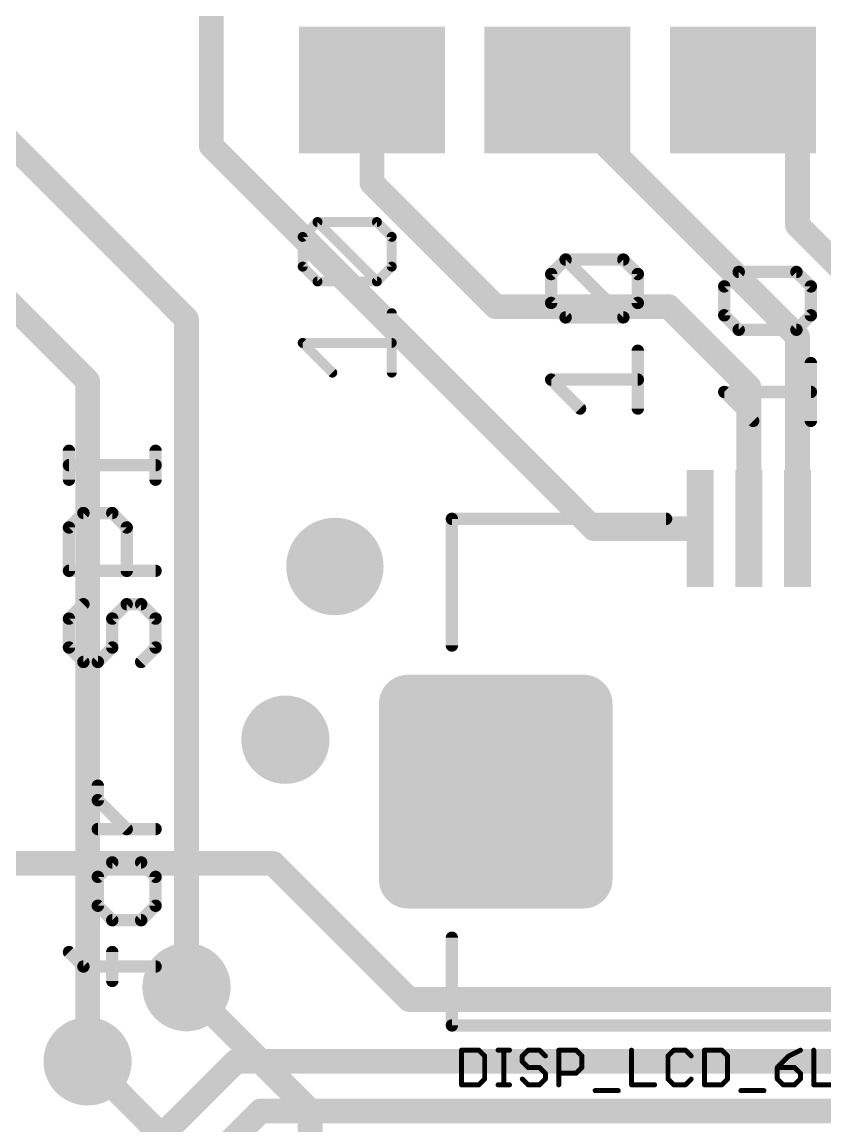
# Model space of a CAD drawing. Extents: x -42 to 37, y -47 to 54.
# Drawn here: x -19.22 to -10.97, y -13.62 to -2.29 of the extents above; entities that cross this region are included whole.
import ezdxf

# ---------------------------------------------------------------- set-up
doc = ezdxf.new("R2010")
doc.units = 0
for name, color, linetype in [('1', 12, 'CONTINUOUS'), ('16', 132, 'CONTINUOUS'), ('18', 110, 'CONTINUOUS'), ('21', 40, 'CONTINUOUS'), ('27', 253, 'CONTINUOUS')]:
    doc.layers.add(name, color=color, linetype=linetype)

# ---------------------------------------------------------------- blocks, each defined once
blk = doc.blocks.new('RECT')
blk.add_solid([(-0.5, -0.5), (0.5, -0.5), (-0.5, 0.5), (0.5, 0.5)])
blk = doc.blocks.new('PIE')
at = {"const_width": 0.5}
blk.add_lwpolyline([(0, -0.25, 1), (0, 0.25, 1), (0, -0.25)], format="xyb", dxfattribs=at)
blk = doc.blocks.new('RECT384000X384000R25')
at = {"const_width": 0.3}
blk.add_lwpolyline([(1.05, -0.9), (1.05, 0.9, 0.4142), (0.9, 1.05), (-0.9, 1.05, 0.4142), (-1.05, 0.9), (-1.05, -0.9, 0.4142), (-0.9, -1.05), (0.9, -1.05, 0.4142)], format="xyb", close=True, dxfattribs=at)
blk.add_solid([(-0.9254, -0.9254), (0.9254, -0.9254), (-0.9254, 0.9254), (0.9254, 0.9254)])
blk = doc.blocks.new('ROUNDV')
at = {"const_width": 0.5}
blk.add_lwpolyline([(0, -0.25, 1), (0, 0.25, 1), (0, -0.25)], format="xyb", dxfattribs=at)

msp = doc.modelspace()

# ---------------------------------------------------------------- linework, layer by layer
at = {"layer": '1', "const_width": 0.254}
for points in [[(-17.272, -3.556), (-17.272, -0.211)], [(-21.336, -1.524), (-17.526, -5.334)], [(-15.621, -3.937), (-15.621, -2.982)], [(-13.462, -3.236), (-13.716, -2.982)], [(-11.25, -3.543), (-11.811, -2.982)], [(-21.336, -3.175), (-18.542, -5.969)], [(-13.462, -3.302), (-13.462, -3.236)], [(-11.25, -5.514), (-13.462, -3.302)], [(-17.272, -3.556), (-13.343, -7.485)], [(-11.25, -3.543), (-11.25, -4.371)], [(-14.351, -5.207), (-15.621, -3.937)], [(-11.25, -4.371), (-10.75, -4.871)], [(-12.573, -5.207), (-14.351, -5.207)], [(-11.75, -6.03), (-12.573, -5.207)], [(-17.526, -5.334), (-17.526, -12.192)], [(-11.25, -5.514), (-11.25, -7.485)], [(-18.542, -5.969), (-18.542, -12.954)], [(-11.75, -7.485), (-11.75, -6.03)], [(-13.343, -7.485), (-12.25, -7.485)], [(-20.32, -16.256), (-17.018, -12.954)], [(-17.018, -12.954), (-10.512, -12.954)], [(-16.764, -13.462), (-19.939, -16.637)], [(-9.758, -13.462), (-16.764, -13.462)]]:
    msp.add_lwpolyline(points, dxfattribs=at)
at = {"layer": '1', "const_width": 0.127}
for points in [[(-15.5575, -2.982, 1), (-15.6845, -2.982)], [(-13.6711, -2.9371, 1), (-13.7609, -3.0269)], [(-11.7661, -2.9371, 1), (-11.8559, -3.0269)], [(-13.3985, -3.236, 1), (-13.5255, -3.236)], [(-13.5069, -3.2809, 1), (-13.4171, -3.1911)], [(-13.4171, -3.2571, 1), (-13.5069, -3.3469)], [(-13.5255, -3.302, 1), (-13.3985, -3.302)], [(-17.2271, -3.5111, 1), (-17.3169, -3.6009)], [(-17.3355, -3.556, 1), (-17.2085, -3.556)], [(-11.1865, -3.543, 1), (-11.3135, -3.543)], [(-11.2949, -3.5879, 1), (-11.2051, -3.4981)], [(-15.5761, -3.8921, 1), (-15.6659, -3.9819)], [(-15.6845, -3.937, 1), (-15.5575, -3.937)], [(-11.2051, -4.3261, 1), (-11.2949, -4.4159)], [(-11.3135, -4.371, 1), (-11.1865, -4.371)], [(-14.351, -5.1435, 1), (-14.351, -5.2705)], [(-14.3959, -5.2519, 1), (-14.3061, -5.1621)], [(-12.5281, -5.1621, 1), (-12.6179, -5.2519)], [(-12.573, -5.2705, 1), (-12.573, -5.1435)], [(-17.4625, -5.334, 1), (-17.5895, -5.334)], [(-17.5709, -5.3789, 1), (-17.4811, -5.2891)], [(-11.1865, -5.514, 1), (-11.3135, -5.514)], [(-11.2949, -5.5589, 1), (-11.2051, -5.4691)], [(-18.4785, -5.969, 1), (-18.6055, -5.969)], [(-18.5869, -6.0139, 1), (-18.4971, -5.9241)], [(-11.6865, -6.03, 1), (-11.8135, -6.03)], [(-11.7949, -6.0749, 1), (-11.7051, -5.9851)], [(-13.343, -7.4215, 1), (-13.343, -7.5485)], [(-12.25, -7.5485, 1), (-12.25, -7.4215)], [(-13.3879, -7.5299, 1), (-13.2981, -7.4401)], [(-11.8135, -7.485, 1), (-11.6865, -7.485)], [(-11.3135, -7.485, 1), (-11.1865, -7.485)], [(-17.5895, -12.192, 1), (-17.4625, -12.192)], [(-18.6055, -12.954, 1), (-18.4785, -12.954)], [(-17.018, -12.8905, 1), (-17.018, -13.0175)], [(-16.9731, -12.9989, 1), (-17.0629, -12.9091)], [(-16.764, -13.3985, 1), (-16.764, -13.5255)], [(-16.7191, -13.5069, 1), (-16.8089, -13.4171)]]:
    msp.add_lwpolyline(points, format="xyb", dxfattribs=at)
at = {"layer": '16', "const_width": 0.254}
for points in [[(-19.431, -10.922), (-16.637, -10.922)], [(-16.637, -10.922), (-15.24, -12.319)], [(-17.526, -12.192), (-16.256, -13.462)], [(-15.24, -12.319), (10.414, -12.319)], [(-18.542, -12.954), (-17.526, -13.97)], [(-16.256, -13.462), (-16.256, -14.986)]]:
    msp.add_lwpolyline(points, dxfattribs=at)
at = {"layer": '16', "const_width": 0.127}
for points in [[(-16.5921, -10.8771, 1), (-16.6819, -10.9669)], [(-16.637, -10.9855, 1), (-16.637, -10.8585)], [(-17.4811, -12.1471, 1), (-17.5709, -12.2369)], [(-15.24, -12.2555, 1), (-15.24, -12.3825)], [(-15.2849, -12.3639, 1), (-15.1951, -12.2741)], [(-18.4971, -12.9091, 1), (-18.5869, -12.9989)], [(-16.1925, -13.462, 1), (-16.3195, -13.462)], [(-16.3009, -13.5069, 1), (-16.2111, -13.4171)]]:
    msp.add_lwpolyline(points, format="xyb", dxfattribs=at)
at = {"layer": '21', "const_width": 0.127}
for points in [[(-18.7333, -6.9832), (-18.7333, -6.6866)], [(-17.8435, -6.9832), (-17.8435, -6.6866)], [(-17.8435, -6.8349), (-18.7333, -6.8349)], [(-18.7333, -7.4738), (-18.585, -7.3255)], [(-18.585, -7.3255), (-18.2884, -7.3255)], [(-18.2884, -7.3255), (-18.1401, -7.4738)], [(-12.6, -7.385), (-14.8, -7.385)], [(-14.8, -7.385), (-14.8, -8.685)], [(-18.7333, -7.9187), (-18.7333, -7.4738)], [(-18.1401, -7.4738), (-18.1401, -7.9187)], [(-17.8435, -7.9187), (-18.7333, -7.9187)], [(-18.585, -8.261), (-18.7333, -8.4093)], [(-18.2884, -8.4093), (-18.1401, -8.261)], [(-18.1401, -8.261), (-17.9918, -8.261)], [(-17.9918, -8.261), (-17.8435, -8.4093)], [(-18.7333, -8.4093), (-18.7333, -8.7059)], [(-18.2884, -8.7059), (-18.2884, -8.4093)], [(-17.8435, -8.4093), (-17.8435, -8.7059)], [(-18.7333, -8.7059), (-18.585, -8.8542)], [(-18.4367, -8.8542), (-18.2884, -8.7059)], [(-17.8435, -8.7059), (-17.9918, -8.8542)], [(-18.585, -8.8542), (-18.4367, -8.8542)], [(-18.4367, -10.2727), (-18.4367, -10.1244)], [(-18.1401, -10.5693), (-18.4367, -10.2727)], [(-17.8435, -10.5693), (-18.4367, -10.5693)], [(-18.2884, -10.9116), (-18.4367, -11.0599)], [(-17.9918, -10.9116), (-18.2884, -10.9116)], [(-17.8435, -11.0599), (-17.9918, -10.9116)], [(-18.4367, -11.0599), (-18.4367, -11.3565)], [(-17.8435, -11.3565), (-17.8435, -11.0599)], [(-18.4367, -11.3565), (-18.2884, -11.5048)], [(-17.9918, -11.5048), (-17.8435, -11.3565)], [(-18.2884, -11.5048), (-17.9918, -11.5048)], [(-14.8, -11.685), (-14.8, -12.585)], [(-18.585, -11.9802), (-18.7333, -11.8319)], [(-18.2884, -12.1285), (-18.2884, -11.8319)], [(-17.8435, -11.9802), (-18.585, -11.9802)], [(-14.8, -12.585), (14.8, -12.585)]]:
    msp.add_lwpolyline(points, dxfattribs=at)
at = {"layer": '21', "const_width": 0.0635}
for points in [[(-18.7015, -6.6866, 1), (-18.765, -6.6866)], [(-17.8118, -6.6866, 1), (-17.8753, -6.6866)], [(-18.7333, -6.8031, 1), (-18.7333, -6.8666)], [(-17.8435, -6.8666, 1), (-17.8435, -6.8031)], [(-18.765, -6.9832, 1), (-18.7015, -6.9832)], [(-17.8753, -6.9832, 1), (-17.8118, -6.9832)], [(-18.585, -7.2937, 1), (-18.585, -7.3572)], [(-18.5625, -7.3479, 1), (-18.6074, -7.303)], [(-18.2659, -7.303, 1), (-18.3108, -7.3479)], [(-18.2884, -7.3572, 1), (-18.2884, -7.2937)], [(-14.8, -7.3533, 1), (-14.8, -7.4168)], [(-14.7683, -7.385, 1), (-14.8318, -7.385)], [(-12.6, -7.4168, 1), (-12.6, -7.3533)], [(-18.7015, -7.4738, 1), (-18.765, -7.4738)], [(-18.7557, -7.4513, 1), (-18.7108, -7.4962)], [(-18.1083, -7.4738, 1), (-18.1718, -7.4738)], [(-18.1625, -7.4962, 1), (-18.1176, -7.4513)], [(-18.7333, -7.8869, 1), (-18.7333, -7.9504)], [(-18.765, -7.9187, 1), (-18.7015, -7.9187)], [(-18.1718, -7.9187, 1), (-18.1083, -7.9187)], [(-17.8435, -7.9504, 1), (-17.8435, -7.8869)], [(-18.5625, -8.2835, 1), (-18.6074, -8.2386)], [(-18.1401, -8.2293, 1), (-18.1401, -8.2928)], [(-18.1176, -8.2835, 1), (-18.1625, -8.2386)], [(-17.9693, -8.2386, 1), (-18.0142, -8.2835)], [(-17.9918, -8.2928, 1), (-17.9918, -8.2293)], [(-18.7015, -8.4093, 1), (-18.765, -8.4093)], [(-18.7557, -8.3869, 1), (-18.7108, -8.4318)], [(-18.2566, -8.4093, 1), (-18.3201, -8.4093)], [(-18.3108, -8.3869, 1), (-18.2659, -8.4318)], [(-17.8118, -8.4093, 1), (-17.8753, -8.4093)], [(-17.866, -8.4318, 1), (-17.821, -8.3869)], [(-18.7108, -8.6834, 1), (-18.7557, -8.7283)], [(-18.765, -8.7059, 1), (-18.7015, -8.7059)], [(-18.3201, -8.7059, 1), (-18.2566, -8.7059)], [(-18.2659, -8.7283, 1), (-18.3108, -8.6834)], [(-17.8753, -8.7059, 1), (-17.8118, -8.7059)], [(-17.821, -8.7283, 1), (-17.866, -8.6834)], [(-14.8318, -8.685, 1), (-14.7683, -8.685)], [(-18.585, -8.8224, 1), (-18.585, -8.8859)], [(-18.6074, -8.8766, 1), (-18.5625, -8.8317)], [(-18.4591, -8.8317, 1), (-18.4142, -8.8766)], [(-18.4367, -8.8859, 1), (-18.4367, -8.8224)], [(-18.0142, -8.8317, 1), (-17.9693, -8.8766)], [(-18.4049, -10.1244, 1), (-18.4684, -10.1244)], [(-18.4142, -10.2503, 1), (-18.4591, -10.2952)], [(-18.4684, -10.2727, 1), (-18.4049, -10.2727)], [(-18.4367, -10.5376, 1), (-18.4367, -10.6011)], [(-18.1625, -10.5918, 1), (-18.1176, -10.5469)], [(-17.8435, -10.6011, 1), (-17.8435, -10.5376)], [(-18.2884, -10.8799, 1), (-18.2884, -10.9434)], [(-18.2659, -10.9341, 1), (-18.3108, -10.8892)], [(-17.9693, -10.8892, 1), (-18.0142, -10.9341)], [(-17.9918, -10.9434, 1), (-17.9918, -10.8799)], [(-18.4049, -11.0599, 1), (-18.4684, -11.0599)], [(-18.4591, -11.0375, 1), (-18.4142, -11.0824)], [(-17.8118, -11.0599, 1), (-17.8753, -11.0599)], [(-17.866, -11.0824, 1), (-17.821, -11.0375)], [(-18.4142, -11.3341, 1), (-18.4591, -11.379)], [(-18.4684, -11.3565, 1), (-18.4049, -11.3565)], [(-17.8753, -11.3565, 1), (-17.8118, -11.3565)], [(-17.821, -11.379, 1), (-17.866, -11.3341)], [(-18.2884, -11.4731, 1), (-18.2884, -11.5366)], [(-17.9918, -11.5366, 1), (-17.9918, -11.4731)], [(-18.3108, -11.5273, 1), (-18.2659, -11.4824)], [(-18.0142, -11.4824, 1), (-17.9693, -11.5273)], [(-14.7683, -11.685, 1), (-14.8318, -11.685)], [(-18.7108, -11.8095, 1), (-18.7557, -11.8544)], [(-18.2566, -11.8319, 1), (-18.3201, -11.8319)], [(-18.585, -11.9485, 1), (-18.585, -12.012)], [(-18.6074, -12.0027, 1), (-18.5625, -11.9578)], [(-17.8435, -12.012, 1), (-17.8435, -11.9485)], [(-18.3201, -12.1285, 1), (-18.2566, -12.1285)], [(-14.8, -12.5533, 1), (-14.8, -12.6168)], [(-14.8318, -12.585, 1), (-14.7683, -12.585)]]:
    msp.add_lwpolyline(points, format="xyb", dxfattribs=at)
at = {"layer": '27'}
for points, const_width in [([(-16.333, -4.4911), (-16.1805, -4.3386)], 0.1016), ([(-16.1805, -4.3386), (-15.5703, -4.3386)], 0.1016), ([(-15.5703, -4.9487), (-16.1805, -4.3386)], 0.1016), ([(-15.5703, -4.3386), (-15.4178, -4.4911)], 0.1016), ([(-16.333, -4.7962), (-16.333, -4.4911)], 0.1016), ([(-15.4178, -4.4911), (-15.4178, -4.7962)], 0.1016), ([(-16.1805, -4.9487), (-16.333, -4.7962)], 0.1016), ([(-15.4178, -4.7962), (-15.5703, -4.9487)], 0.1016), ([(-13.7803, -4.8721), (-13.632, -4.7238)], 0.127), ([(-13.632, -4.7238), (-13.0388, -4.7238)], 0.127), ([(-13.0388, -5.317), (-13.632, -4.7238)], 0.127), ([(-13.0388, -4.7238), (-12.8905, -4.8721)], 0.127), ([(-13.7803, -5.1687), (-13.7803, -4.8721)], 0.127), ([(-12.8905, -4.8721), (-12.8905, -5.1687)], 0.127), ([(-12.0023, -4.9991), (-11.854, -4.8508)], 0.127), ([(-11.854, -4.8508), (-11.2608, -4.8508)], 0.127), ([(-11.2608, -5.444), (-11.854, -4.8508)], 0.127), ([(-11.2608, -4.8508), (-11.1125, -4.9991)], 0.127), ([(-15.5703, -4.9487), (-16.1805, -4.9487)], 0.1016), ([(-12.0023, -5.2957), (-12.0023, -4.9991)], 0.127), ([(-11.1125, -4.9991), (-11.1125, -5.2957)], 0.127), ([(-13.632, -5.317), (-13.7803, -5.1687)], 0.127), ([(-12.8905, -5.1687), (-13.0388, -5.317)], 0.127), ([(-15.4178, -5.8842), (-15.4178, -5.2741)], 0.1016), ([(-13.0388, -5.317), (-13.632, -5.317)], 0.127), ([(-11.854, -5.444), (-12.0023, -5.2957)], 0.127), ([(-11.1125, -5.2957), (-11.2608, -5.444)], 0.127), ([(-11.2608, -5.444), (-11.854, -5.444)], 0.127), ([(-16.0279, -5.8842), (-16.333, -5.5792)], 0.1016), ([(-16.333, -5.5792), (-15.4178, -5.5792)], 0.1016), ([(-12.8905, -6.2525), (-12.8905, -5.6594)], 0.127), ([(-11.1125, -6.3795), (-11.1125, -5.7864)], 0.127), ([(-13.4837, -6.2525), (-13.7803, -5.956)], 0.127), ([(-13.7803, -5.956), (-12.8905, -5.956)], 0.127), ([(-11.7057, -6.3795), (-12.0023, -6.083)], 0.127), ([(-12.0023, -6.083), (-11.1125, -6.083)], 0.127), ([(-14.7006, -12.8387), (-14.7006, -13.1946)], 0.0508), ([(-14.5227, -12.8387), (-14.7006, -12.8387)], 0.0508), ([(-14.4633, -12.898), (-14.5227, -12.8387)], 0.0508), ([(-14.4633, -13.1353), (-14.4633, -12.898)], 0.0508), ([(-14.3264, -12.8387), (-14.2078, -12.8387)], 0.0508), ([(-14.2671, -13.1946), (-14.2671, -12.8387)], 0.0508), ([(-14.0176, -12.8387), (-14.0769, -12.898)], 0.0508), ([(-14.0769, -12.898), (-14.0769, -12.9573)], 0.0508), ([(-13.899, -12.8387), (-14.0176, -12.8387)], 0.0508), ([(-13.8397, -12.898), (-13.899, -12.8387)], 0.0508), ([(-13.7027, -13.1946), (-13.7027, -12.8387)], 0.0508), ([(-13.7027, -12.8387), (-13.5248, -12.8387)], 0.0508), ([(-13.5248, -12.8387), (-13.4654, -12.898)], 0.0508), ([(-13.4654, -12.898), (-13.4654, -13.0167)], 0.0508), ([(-12.9543, -12.8387), (-12.9543, -13.1946)], 0.0508), ([(-12.5208, -12.8387), (-12.5801, -12.898)], 0.0508), ([(-12.5801, -12.898), (-12.5801, -13.1353)], 0.0508), ([(-12.4021, -12.8387), (-12.5208, -12.8387)], 0.0508), ([(-12.3428, -12.898), (-12.4021, -12.8387)], 0.0508), ([(-12.2059, -12.8387), (-12.2059, -13.1946)], 0.0508), ([(-12.0279, -12.8387), (-12.2059, -12.8387)], 0.0508), ([(-11.9686, -12.898), (-12.0279, -12.8387)], 0.0508), ([(-11.9686, -13.1353), (-11.9686, -12.898)], 0.0508), ([(-11.3388, -12.898), (-11.4575, -13.0167)], 0.0508), ([(-11.2202, -12.8387), (-11.3388, -12.898)], 0.0508), ([(-11.0833, -12.8387), (-11.0833, -13.1946)], 0.0508), ([(-14.0769, -12.9573), (-14.0176, -13.0167)], 0.0508), ([(-14.0176, -13.0167), (-13.899, -13.0167)], 0.0508), ([(-13.899, -13.0167), (-13.8397, -13.076)], 0.0508), ([(-13.4654, -13.0167), (-13.5248, -13.076)], 0.0508), ([(-11.4575, -13.0167), (-11.4575, -13.1353)], 0.0508), ([(-11.2795, -13.0167), (-11.4575, -13.0167)], 0.0508), ([(-11.2202, -13.076), (-11.2795, -13.0167)], 0.0508), ([(-14.5227, -13.1946), (-14.4633, -13.1353)], 0.0508), ([(-14.0176, -13.1946), (-14.0769, -13.1353)], 0.0508), ([(-13.8397, -13.1353), (-13.899, -13.1946)], 0.0508), ([(-13.8397, -13.076), (-13.8397, -13.1353)], 0.0508), ([(-13.5248, -13.076), (-13.7027, -13.076)], 0.0508), ([(-12.5801, -13.1353), (-12.5208, -13.1946)], 0.0508), ([(-12.4021, -13.1946), (-12.3428, -13.1353)], 0.0508), ([(-12.0279, -13.1946), (-11.9686, -13.1353)], 0.0508), ([(-11.4575, -13.1353), (-11.3982, -13.1946)], 0.0508), ([(-11.2795, -13.1946), (-11.2202, -13.1353)], 0.0508), ([(-11.2202, -13.1353), (-11.2202, -13.076)], 0.0508), ([(-14.7006, -13.1946), (-14.5227, -13.1946)], 0.0508), ([(-14.3264, -13.1946), (-14.2078, -13.1946)], 0.0508), ([(-13.899, -13.1946), (-14.0176, -13.1946)], 0.0508), ([(-13.3285, -13.2539), (-13.0912, -13.2539)], 0.0508), ([(-12.9543, -13.1946), (-12.717, -13.1946)], 0.0508), ([(-12.5208, -13.1946), (-12.4021, -13.1946)], 0.0508), ([(-12.2059, -13.1946), (-12.0279, -13.1946)], 0.0508), ([(-11.8317, -13.2539), (-11.5944, -13.2539)], 0.0508), ([(-11.3982, -13.1946), (-11.2795, -13.1946)], 0.0508), ([(-11.0833, -13.1946), (-10.846, -13.1946)], 0.0508)]:
    msp.add_lwpolyline(points, dxfattribs=dict(at, const_width=const_width))
for points, const_width in [([(-16.1805, -4.3132, 1), (-16.1805, -4.364)], 0.0508), ([(-16.1625, -4.3206, 1), (-16.1984, -4.3566)], 0.0508), ([(-16.1625, -4.3566, 1), (-16.1984, -4.3206)], 0.0508), ([(-15.5524, -4.3206, 1), (-15.5883, -4.3566)], 0.0508), ([(-15.5703, -4.364, 1), (-15.5703, -4.3132)], 0.0508), ([(-16.3076, -4.4911, 1), (-16.3584, -4.4911)], 0.0508), ([(-16.3509, -4.4732, 1), (-16.315, -4.5091)], 0.0508), ([(-15.3924, -4.4911, 1), (-15.4432, -4.4911)], 0.0508), ([(-15.4358, -4.5091, 1), (-15.3998, -4.4732)], 0.0508), ([(-16.315, -4.7782, 1), (-16.3509, -4.8142)], 0.0508), ([(-15.3998, -4.8142, 1), (-15.4358, -4.7782)], 0.0508), ([(-13.632, -4.6921, 1), (-13.632, -4.7556)], 0.0635), ([(-13.6095, -4.7014, 1), (-13.6544, -4.7463)], 0.0635), ([(-13.6095, -4.7463, 1), (-13.6544, -4.7014)], 0.0635), ([(-13.0163, -4.7014, 1), (-13.0612, -4.7463)], 0.0635), ([(-13.0388, -4.7556, 1), (-13.0388, -4.6921)], 0.0635), ([(-16.3584, -4.7962, 1), (-16.3076, -4.7962)], 0.0508), ([(-15.4432, -4.7962, 1), (-15.3924, -4.7962)], 0.0508), ([(-13.7485, -4.8721, 1), (-13.812, -4.8721)], 0.0635), ([(-13.8027, -4.8497, 1), (-13.7578, -4.8946)], 0.0635), ([(-12.8588, -4.8721, 1), (-12.9223, -4.8721)], 0.0635), ([(-12.913, -4.8946, 1), (-12.868, -4.8497)], 0.0635), ([(-11.854, -4.8191, 1), (-11.854, -4.8826)], 0.0635), ([(-11.8315, -4.8284, 1), (-11.8764, -4.8733)], 0.0635), ([(-11.8315, -4.8733, 1), (-11.8764, -4.8284)], 0.0635), ([(-11.2383, -4.8284, 1), (-11.2832, -4.8733)], 0.0635), ([(-11.2608, -4.8826, 1), (-11.2608, -4.8191)], 0.0635), ([(-16.1805, -4.9233, 1), (-16.1805, -4.9741)], 0.0508), ([(-16.1984, -4.9667, 1), (-16.1625, -4.9308)], 0.0508), ([(-15.5883, -4.9308, 1), (-15.5524, -4.9667)], 0.0508), ([(-15.5883, -4.9667, 1), (-15.5524, -4.9308)], 0.0508), ([(-15.5703, -4.9741, 1), (-15.5703, -4.9233)], 0.0508), ([(-11.9705, -4.9991, 1), (-12.034, -4.9991)], 0.0635), ([(-12.0247, -4.9767, 1), (-11.9798, -5.0216)], 0.0635), ([(-11.0808, -4.9991, 1), (-11.1443, -4.9991)], 0.0635), ([(-11.135, -5.0216, 1), (-11.09, -4.9767)], 0.0635), ([(-13.7578, -5.1463, 1), (-13.8027, -5.1912)], 0.0635), ([(-13.812, -5.1687, 1), (-13.7485, -5.1687)], 0.0635), ([(-12.9223, -5.1687, 1), (-12.8588, -5.1687)], 0.0635), ([(-12.868, -5.1912, 1), (-12.913, -5.1463)], 0.0635), ([(-15.3924, -5.2741, 1), (-15.4432, -5.2741)], 0.0508), ([(-13.632, -5.2853, 1), (-13.632, -5.3488)], 0.0635), ([(-13.6544, -5.3395, 1), (-13.6095, -5.2946)], 0.0635), ([(-13.0612, -5.2946, 1), (-13.0163, -5.3395)], 0.0635), ([(-13.0612, -5.3395, 1), (-13.0163, -5.2946)], 0.0635), ([(-13.0388, -5.3488, 1), (-13.0388, -5.2853)], 0.0635), ([(-12.034, -5.2957, 1), (-11.9705, -5.2957)], 0.0635), ([(-11.9798, -5.2733, 1), (-12.0247, -5.3182)], 0.0635), ([(-11.1443, -5.2957, 1), (-11.0808, -5.2957)], 0.0635), ([(-11.09, -5.3182, 1), (-11.135, -5.2733)], 0.0635), ([(-11.854, -5.4123, 1), (-11.854, -5.4758)], 0.0635), ([(-11.8764, -5.4665, 1), (-11.8315, -5.4216)], 0.0635), ([(-11.2832, -5.4216, 1), (-11.2383, -5.4665)], 0.0635), ([(-11.2832, -5.4665, 1), (-11.2383, -5.4216)], 0.0635), ([(-11.2608, -5.4758, 1), (-11.2608, -5.4123)], 0.0635), ([(-16.333, -5.5538, 1), (-16.333, -5.6046)], 0.0508), ([(-16.315, -5.5612, 1), (-16.3509, -5.5971)], 0.0508), ([(-15.4178, -5.6046, 1), (-15.4178, -5.5538)], 0.0508), ([(-12.8588, -5.6594, 1), (-12.9223, -5.6594)], 0.0635), ([(-11.0808, -5.7864, 1), (-11.1443, -5.7864)], 0.0635), ([(-16.0459, -5.9022, 1), (-16.01, -5.8663)], 0.0508), ([(-15.4432, -5.8842, 1), (-15.3924, -5.8842)], 0.0508), ([(-13.7803, -5.9242, 1), (-13.7803, -5.9877)], 0.0635), ([(-13.7578, -5.9335, 1), (-13.8027, -5.9784)], 0.0635), ([(-12.8905, -5.9877, 1), (-12.8905, -5.9242)], 0.0635), ([(-12.0023, -6.0512, 1), (-12.0023, -6.1147)], 0.0635), ([(-11.9798, -6.0605, 1), (-12.0247, -6.1054)], 0.0635), ([(-11.1125, -6.1147, 1), (-11.1125, -6.0512)], 0.0635), ([(-13.5061, -6.275, 1), (-13.4612, -6.2301)], 0.0635), ([(-12.9223, -6.2525, 1), (-12.8588, -6.2525)], 0.0635), ([(-11.7281, -6.402, 1), (-11.6832, -6.3571)], 0.0635), ([(-11.1443, -6.3795, 1), (-11.0808, -6.3795)], 0.0635), ([(-14.6879, -12.8387, 1), (-14.7133, -12.8387)], 0.0254), ([(-14.7006, -12.826, 1), (-14.7006, -12.8514)], 0.0254), ([(-14.5137, -12.8297, 1), (-14.5316, -12.8477)], 0.0254), ([(-14.5227, -12.8514, 1), (-14.5227, -12.826)], 0.0254), ([(-14.4506, -12.898, 1), (-14.476, -12.898)], 0.0254), ([(-14.4723, -12.907, 1), (-14.4544, -12.889)], 0.0254), ([(-14.3264, -12.826, 1), (-14.3264, -12.8514)], 0.0254), ([(-14.2544, -12.8387, 1), (-14.2798, -12.8387)], 0.0254), ([(-14.2078, -12.8514, 1), (-14.2078, -12.826)], 0.0254), ([(-14.0642, -12.898, 1), (-14.0896, -12.898)], 0.0254), ([(-14.0859, -12.889, 1), (-14.0679, -12.907)], 0.0254), ([(-14.0176, -12.826, 1), (-14.0176, -12.8514)], 0.0254), ([(-14.0086, -12.8477, 1), (-14.0266, -12.8297)], 0.0254), ([(-13.89, -12.8297, 1), (-13.908, -12.8477)], 0.0254), ([(-13.899, -12.8514, 1), (-13.899, -12.826)], 0.0254), ([(-13.8486, -12.907, 1), (-13.8307, -12.889)], 0.0254), ([(-13.69, -12.8387, 1), (-13.7154, -12.8387)], 0.0254), ([(-13.7027, -12.826, 1), (-13.7027, -12.8514)], 0.0254), ([(-13.5158, -12.8297, 1), (-13.5337, -12.8477)], 0.0254), ([(-13.5248, -12.8514, 1), (-13.5248, -12.826)], 0.0254), ([(-13.4527, -12.898, 1), (-13.4781, -12.898)], 0.0254), ([(-13.4744, -12.907, 1), (-13.4565, -12.889)], 0.0254), ([(-12.9416, -12.8387, 1), (-12.967, -12.8387)], 0.0254), ([(-12.5674, -12.898, 1), (-12.5928, -12.898)], 0.0254), ([(-12.5891, -12.889, 1), (-12.5711, -12.907)], 0.0254), ([(-12.5208, -12.826, 1), (-12.5208, -12.8514)], 0.0254), ([(-12.5118, -12.8477, 1), (-12.5298, -12.8297)], 0.0254), ([(-12.3932, -12.8297, 1), (-12.4111, -12.8477)], 0.0254), ([(-12.4021, -12.8514, 1), (-12.4021, -12.826)], 0.0254), ([(-12.3518, -12.907, 1), (-12.3338, -12.889)], 0.0254), ([(-12.1932, -12.8387, 1), (-12.2186, -12.8387)], 0.0254), ([(-12.2059, -12.826, 1), (-12.2059, -12.8514)], 0.0254), ([(-12.019, -12.8297, 1), (-12.0369, -12.8477)], 0.0254), ([(-12.0279, -12.8514, 1), (-12.0279, -12.826)], 0.0254), ([(-11.9559, -12.898, 1), (-11.9813, -12.898)], 0.0254), ([(-11.9776, -12.907, 1), (-11.9596, -12.889)], 0.0254), ([(-11.3445, -12.8867, 1), (-11.3332, -12.9094)], 0.0254), ([(-11.3299, -12.907, 1), (-11.3478, -12.889)], 0.0254), ([(-11.2145, -12.8501, 1), (-11.2259, -12.8273)], 0.0254), ([(-11.0706, -12.8387, 1), (-11.096, -12.8387)], 0.0254), ([(-14.0679, -12.9484, 1), (-14.0859, -12.9663)], 0.0254), ([(-14.0896, -12.9573, 1), (-14.0642, -12.9573)], 0.0254), ([(-14.0176, -13.0039, 1), (-14.0176, -13.0294)], 0.0254), ([(-14.0266, -13.0256, 1), (-14.0086, -13.0077)], 0.0254), ([(-13.89, -13.0077, 1), (-13.908, -13.0256)], 0.0254), ([(-13.899, -13.0294, 1), (-13.899, -13.0039)], 0.0254), ([(-13.4781, -13.0167, 1), (-13.4527, -13.0167)], 0.0254), ([(-13.4565, -13.0256, 1), (-13.4744, -13.0077)], 0.0254), ([(-11.4575, -13.0039, 1), (-11.4575, -13.0294)], 0.0254), ([(-11.4448, -13.0167, 1), (-11.4702, -13.0167)], 0.0254), ([(-11.4665, -13.0077, 1), (-11.4485, -13.0256)], 0.0254), ([(-11.2705, -13.0077, 1), (-11.2885, -13.0256)], 0.0254), ([(-11.2795, -13.0294, 1), (-11.2795, -13.0039)], 0.0254), ([(-14.476, -13.1353, 1), (-14.4506, -13.1353)], 0.0254), ([(-14.4544, -13.1443, 1), (-14.4723, -13.1263)], 0.0254), ([(-14.0679, -13.1263, 1), (-14.0859, -13.1443)], 0.0254), ([(-13.827, -13.076, 1), (-13.8524, -13.076)], 0.0254), ([(-13.8524, -13.1353, 1), (-13.827, -13.1353)], 0.0254), ([(-13.8486, -13.0849, 1), (-13.8307, -13.067)], 0.0254), ([(-13.8307, -13.1443, 1), (-13.8486, -13.1263)], 0.0254), ([(-13.7027, -13.0633, 1), (-13.7027, -13.0887)], 0.0254), ([(-13.5337, -13.067, 1), (-13.5158, -13.0849)], 0.0254), ([(-13.5248, -13.0887, 1), (-13.5248, -13.0633)], 0.0254), ([(-12.5711, -13.1263, 1), (-12.5891, -13.1443)], 0.0254), ([(-12.5928, -13.1353, 1), (-12.5674, -13.1353)], 0.0254), ([(-12.3338, -13.1443, 1), (-12.3518, -13.1263)], 0.0254), ([(-11.9813, -13.1353, 1), (-11.9559, -13.1353)], 0.0254), ([(-11.9596, -13.1443, 1), (-11.9776, -13.1263)], 0.0254), ([(-11.4485, -13.1263, 1), (-11.4665, -13.1443)], 0.0254), ([(-11.4702, -13.1353, 1), (-11.4448, -13.1353)], 0.0254), ([(-11.2075, -13.076, 1), (-11.2329, -13.076)], 0.0254), ([(-11.2329, -13.1353, 1), (-11.2075, -13.1353)], 0.0254), ([(-11.2292, -13.0849, 1), (-11.2112, -13.067)], 0.0254), ([(-11.2112, -13.1443, 1), (-11.2292, -13.1263)], 0.0254), ([(-14.7006, -13.1819, 1), (-14.7006, -13.2073)], 0.0254), ([(-14.7133, -13.1946, 1), (-14.6879, -13.1946)], 0.0254), ([(-14.5316, -13.1856, 1), (-14.5137, -13.2036)], 0.0254), ([(-14.5227, -13.2073, 1), (-14.5227, -13.1819)], 0.0254), ([(-14.3264, -13.1819, 1), (-14.3264, -13.2073)], 0.0254), ([(-14.2798, -13.1946, 1), (-14.2544, -13.1946)], 0.0254), ([(-14.2078, -13.2073, 1), (-14.2078, -13.1819)], 0.0254), ([(-14.0176, -13.1819, 1), (-14.0176, -13.2073)], 0.0254), ([(-14.0266, -13.2036, 1), (-14.0086, -13.1856)], 0.0254), ([(-13.908, -13.1856, 1), (-13.89, -13.2036)], 0.0254), ([(-13.899, -13.2073, 1), (-13.899, -13.1819)], 0.0254), ([(-13.7154, -13.1946, 1), (-13.69, -13.1946)], 0.0254), ([(-13.3285, -13.2412, 1), (-13.3285, -13.2666)], 0.0254), ([(-13.0912, -13.2666, 1), (-13.0912, -13.2412)], 0.0254), ([(-12.9543, -13.1819, 1), (-12.9543, -13.2073)], 0.0254), ([(-12.967, -13.1946, 1), (-12.9416, -13.1946)], 0.0254), ([(-12.717, -13.2073, 1), (-12.717, -13.1819)], 0.0254), ([(-12.5208, -13.1819, 1), (-12.5208, -13.2073)], 0.0254), ([(-12.5298, -13.2036, 1), (-12.5118, -13.1856)], 0.0254), ([(-12.4111, -13.1856, 1), (-12.3932, -13.2036)], 0.0254), ([(-12.4021, -13.2073, 1), (-12.4021, -13.1819)], 0.0254), ([(-12.2059, -13.1819, 1), (-12.2059, -13.2073)], 0.0254), ([(-12.2186, -13.1946, 1), (-12.1932, -13.1946)], 0.0254), ([(-12.0369, -13.1856, 1), (-12.019, -13.2036)], 0.0254), ([(-12.0279, -13.2073, 1), (-12.0279, -13.1819)], 0.0254), ([(-11.8317, -13.2412, 1), (-11.8317, -13.2666)], 0.0254), ([(-11.5944, -13.2666, 1), (-11.5944, -13.2412)], 0.0254), ([(-11.3982, -13.1819, 1), (-11.3982, -13.2073)], 0.0254), ([(-11.4071, -13.2036, 1), (-11.3892, -13.1856)], 0.0254), ([(-11.2885, -13.1856, 1), (-11.2705, -13.2036)], 0.0254), ([(-11.2795, -13.2073, 1), (-11.2795, -13.1819)], 0.0254), ([(-11.0833, -13.1819, 1), (-11.0833, -13.2073)], 0.0254), ([(-11.096, -13.1946, 1), (-11.0706, -13.1946)], 0.0254)]:
    msp.add_lwpolyline(points, format="xyb", dxfattribs=dict(at, const_width=const_width))

# ---------------------------------------------------------------- block references
at = {"layer": '1', "xscale": 1.3, "yscale": 1.5, "rotation": 270}
for p in [(-15.621, -2.982), (-13.716, -2.982), (-11.811, -2.982)]:
    msp.add_blockref('RECT', p, dxfattribs=at)
at = {"layer": '1', "xscale": 0.275, "yscale": 1.2}
for p in [(-12.25, -7.485), (-11.75, -7.485), (-11.25, -7.485)]:
    msp.add_blockref('RECT', p, dxfattribs=at)
at = {"layer": '1'}
for name, p in [('PIE', (-16.002, -7.874)), ('RECT384000X384000R25', (-14.35, -10.185))]:
    msp.add_blockref(name, p, dxfattribs=at)
at = {"layer": '18', "xscale": 0.9064, "yscale": 0.9064}
for p in [(-16.51, -9.652), (-16.51, -9.652), (-17.526, -12.192), (-17.526, -12.192), (-18.542, -12.954), (-18.542, -12.954)]:
    msp.add_blockref('ROUNDV', p, dxfattribs=at)

doc.saveas('drawing.dxf')
